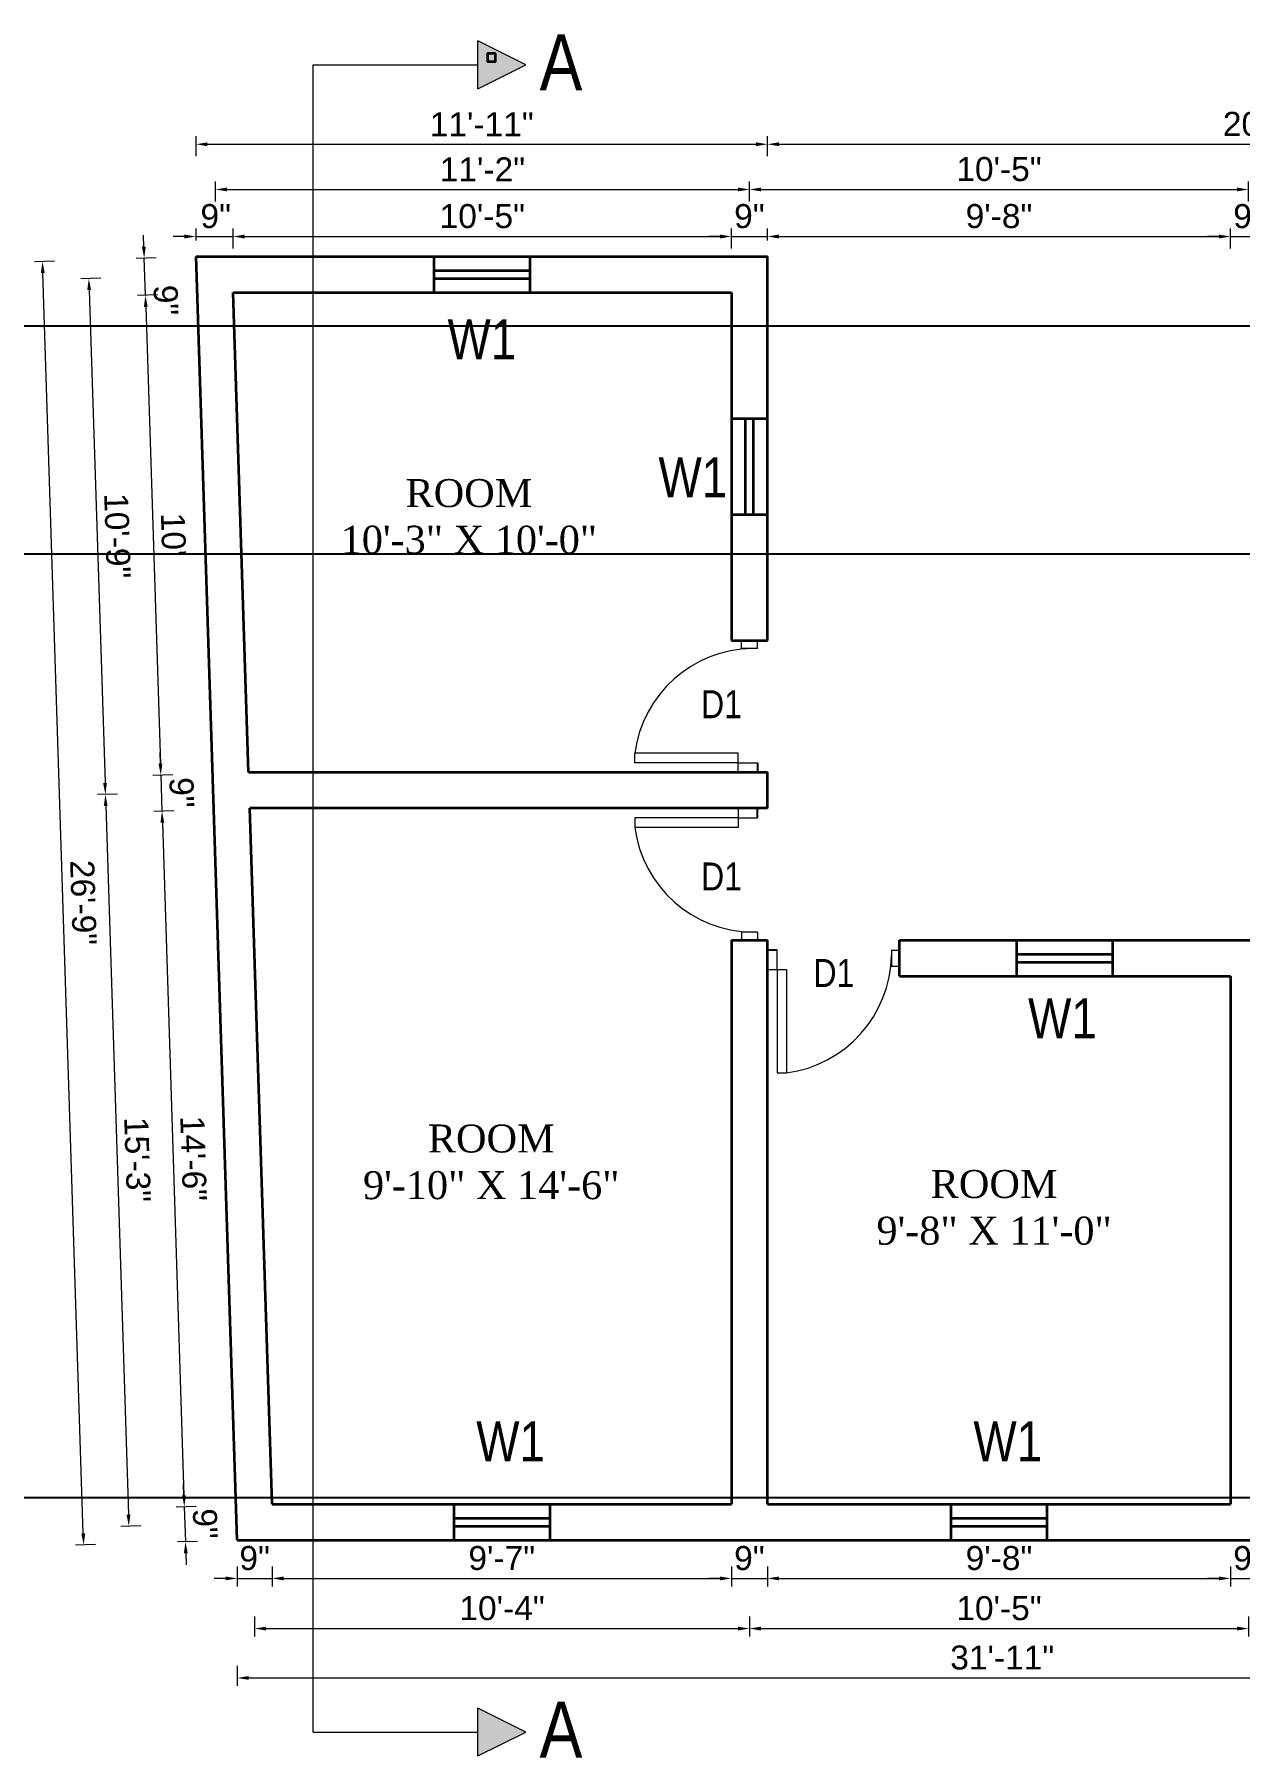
# Model space of a CAD drawing. Header units: inches. Extents: x 0 to 383786, y -43792 to 0.
# Drawn here: x 360277.4 to 360578.7, y -40975.9 to -40544.9 of the extents above; entities that cross this region are included whole.
import ezdxf

# ---------------------------------------------------------------- set-up
doc = ezdxf.new("R2010")
doc.units = ezdxf.units.IN
doc.header["$LTSCALE"] = 2
doc.header["$MEASUREMENT"] = 0
doc.header["$PDMODE"] = 34
doc.layers.get('0').update_dxf_attribs({"linetype": 'CONTINUOUS'})
doc.layers.get('DEFPOINTS').update_dxf_attribs({"color": 141, "linetype": 'CONTINUOUS'})
for name, color, linetype, lineweight in [('dimension', 160, 'CONTINUOUS', 15), ('door', 20, 'CONTINUOUS', 35), ('steps', 253, 'CONTINUOUS', 20), ('truss', 1, 'CONTINUOUS', 25)]:
    doc.layers.add(name, color=color, linetype=linetype, lineweight=lineweight)
doc.styles.add('Lettring Text', font='arial.ttf')
doc.styles.get("Standard").update_dxf_attribs({"font": 'ARIALN.TTF'})
doc.dimstyles.new('Copy of Standard', dxfattribs={"dimtxt": 6, "dimasz": 2.875, "dimexe": 2, "dimexo": 4, "dimgap": 2, "dimtad": 1, "dimdec": 0, "dimrnd": 1, "dimzin": 0, "dimdsep": 46, "dimlunit": 4, "dimtxsty": 'Lettring Text', "dimcen": 0.1, "dimclrd": 7, "dimclre": 7, "dimclrt": 7, "dimazin": 0, "dimtfac": 0.645, "dimtdec": 0, "dimtmove": 1, "dimatfit": 0, "dimfxl": 3, "dimfxlon": 1, "dimtfillclr": 256, "dimtolj": 1, "dimtzin": 0, "dimlwd": -1, "dimlwe": -1, "dimarcsym": 2})

# ---------------------------------------------------------------- blocks, each defined once
blk = doc.blocks.new('*D148')
at = {"layer": 'DEFPOINTS', "color": 0, "ltscale": 0.5, "transparency": 16777216}
for p in [(360327.04, -40595.47), (360317.75, -40600.47), (360327.04, -40609.47)]:
    blk.add_point(p, dxfattribs=at)
at = {"layer": 'steps', "color": 7, "ltscale": 0.5, "transparency": 16777216}
for p, q in [((360314.87, -40595.47), (360312, -40595.47)), ((360317.75, -40596.47), (360317.75, -40593.47)), ((360317.75, -40595.47), (360327.04, -40595.47)), ((360327.04, -40598.47), (360327.04, -40593.47)), ((360329.92, -40595.47), (360332.79, -40595.47))]:
    blk.add_line(p, q, dxfattribs=at)
for points in [[(360314.87, -40594.99), (360314.87, -40595.95), (360317.75, -40595.47)], [(360329.92, -40594.99), (360329.92, -40595.95), (360327.04, -40595.47)]]:
    blk.add_solid(points, dxfattribs=at)
at = {"layer": 'steps', "color": 7, "ltscale": 0.5, "transparency": 16777216, "insert": (360322.68, -40590.4), "char_height": 6, "attachment_point": 5, "style": 'Lettring Text'}
blk.add_mtext('\\A1;9"', dxfattribs=at)
blk = doc.blocks.new('*D149')
at = {"layer": 'DEFPOINTS', "color": 0, "ltscale": 0.5, "transparency": 16777216}
for p in [(360451.62, -40595.47), (360327.04, -40609.47), (360451.62, -40609.47)]:
    blk.add_point(p, dxfattribs=at)
at = {"layer": 'steps', "color": 7, "ltscale": 0.5, "transparency": 16777216}
for p, q in [((360327.04, -40598.47), (360327.04, -40593.47)), ((360329.92, -40595.47), (360448.75, -40595.47)), ((360451.62, -40598.47), (360451.62, -40593.47))]:
    blk.add_line(p, q, dxfattribs=at)
for points in [[(360329.92, -40594.99), (360329.92, -40595.95), (360327.04, -40595.47)], [(360448.75, -40594.99), (360448.75, -40595.95), (360451.62, -40595.47)]]:
    blk.add_solid(points, dxfattribs=at)
at = {"layer": 'steps', "color": 7, "ltscale": 0.5, "transparency": 16777216, "insert": (360389.33, -40590.4), "char_height": 6, "attachment_point": 5, "style": 'Lettring Text'}
blk.add_mtext('\\A1;10\'-5"', dxfattribs=at)
blk = doc.blocks.new('*D150')
at = {"layer": 'DEFPOINTS', "color": 0, "ltscale": 0.5, "transparency": 16777216}
for p in [(360460.62, -40595.47), (360460.62, -40600.47), (360451.62, -40609.47)]:
    blk.add_point(p, dxfattribs=at)
at = {"layer": 'steps', "color": 7, "ltscale": 0.5, "transparency": 16777216}
for p, q in [((360448.75, -40595.47), (360445.87, -40595.47)), ((360451.62, -40598.47), (360451.62, -40593.47)), ((360451.62, -40595.47), (360460.62, -40595.47)), ((360460.62, -40596.47), (360460.62, -40593.47)), ((360463.5, -40595.47), (360466.37, -40595.47))]:
    blk.add_line(p, q, dxfattribs=at)
for points in [[(360448.75, -40594.99), (360448.75, -40595.95), (360451.62, -40595.47)], [(360463.5, -40594.99), (360463.5, -40595.95), (360460.62, -40595.47)]]:
    blk.add_solid(points, dxfattribs=at)
at = {"layer": 'steps', "color": 7, "ltscale": 0.5, "transparency": 16777216, "insert": (360456.12, -40590.4), "char_height": 6, "attachment_point": 5, "style": 'Lettring Text'}
blk.add_mtext('\\A1;9"', dxfattribs=at)
blk = doc.blocks.new('*D151')
at = {"layer": 'DEFPOINTS', "color": 0, "ltscale": 0.5, "transparency": 16777216}
for p in [(360456.12, -40583.71), (360322.59, -40604.97), (360456.12, -40604.97)]:
    blk.add_point(p, dxfattribs=at)
at = {"layer": 'steps', "color": 7, "ltscale": 0.5, "transparency": 16777216}
for p, q in [((360322.59, -40586.71), (360322.59, -40581.71)), ((360456.12, -40586.71), (360456.12, -40581.71)), ((360325.46, -40583.71), (360453.25, -40583.71))]:
    blk.add_line(p, q, dxfattribs=at)
for points in [[(360325.46, -40583.23), (360325.46, -40584.18), (360322.59, -40583.71)], [(360453.25, -40583.23), (360453.25, -40584.18), (360456.12, -40583.71)]]:
    blk.add_solid(points, dxfattribs=at)
at = {"layer": 'steps', "color": 7, "ltscale": 0.5, "transparency": 16777216, "insert": (360389.36, -40578.69), "char_height": 6, "attachment_point": 5, "style": 'Lettring Text'}
blk.add_mtext('\\A1;11\'-2"', dxfattribs=at)
blk = doc.blocks.new('*D152')
at = {"layer": 'DEFPOINTS', "color": 0, "ltscale": 0.5, "transparency": 16777216}
for p in [(360460.62, -40572.4), (360317.75, -40600.47), (360460.62, -40600.47)]:
    blk.add_point(p, dxfattribs=at)
at = {"layer": 'steps', "color": 7, "ltscale": 0.5, "transparency": 16777216}
for p, q in [((360317.75, -40575.4), (360317.75, -40570.4)), ((360460.62, -40575.4), (360460.62, -40570.4)), ((360320.62, -40572.4), (360457.75, -40572.4))]:
    blk.add_line(p, q, dxfattribs=at)
for points in [[(360320.62, -40571.92), (360320.62, -40572.88), (360317.75, -40572.4)], [(360457.75, -40571.92), (360457.75, -40572.88), (360460.62, -40572.4)]]:
    blk.add_solid(points, dxfattribs=at)
at = {"layer": 'steps', "color": 7, "ltscale": 0.5, "transparency": 16777216, "insert": (360389.19, -40567.39), "char_height": 6, "attachment_point": 5, "style": 'Lettring Text'}
blk.add_mtext('\\A1;11\'-11"', dxfattribs=at)
blk = doc.blocks.new('*D113')
at = {"layer": 'DEFPOINTS', "color": 0, "ltscale": 0.5, "transparency": 16777216}
for p in [(360336.77, -40912.47), (360328.05, -40921.47), (360336.77, -40931.06)]:
    blk.add_point(p, dxfattribs=at)
at = {"layer": 'steps', "color": 7, "ltscale": 0.5, "transparency": 16777216}
for p, q in [((360328.05, -40928.06), (360328.05, -40933.06)), ((360336.77, -40928.06), (360336.77, -40933.06)), ((360325.18, -40931.06), (360322.3, -40931.06)), ((360328.05, -40931.06), (360336.77, -40931.06)), ((360339.64, -40931.06), (360342.52, -40931.06))]:
    blk.add_line(p, q, dxfattribs=at)
for points in [[(360325.18, -40930.58), (360325.18, -40931.54), (360328.05, -40931.06)], [(360339.64, -40930.58), (360339.64, -40931.54), (360336.77, -40931.06)]]:
    blk.add_solid(points, dxfattribs=at)
at = {"layer": 'steps', "color": 7, "ltscale": 0.5, "transparency": 16777216, "insert": (360332.41, -40926), "char_height": 6, "attachment_point": 5, "style": 'Lettring Text'}
blk.add_mtext('\\A1;9"', dxfattribs=at)
blk = doc.blocks.new('*D114')
at = {"layer": 'DEFPOINTS', "color": 0, "ltscale": 0.5, "transparency": 16777216}
for p in [(360336.77, -40912.47), (360451.62, -40921.47), (360451.62, -40931.06)]:
    blk.add_point(p, dxfattribs=at)
at = {"layer": 'steps', "color": 7, "ltscale": 0.5, "transparency": 16777216}
for p, q in [((360336.77, -40928.06), (360336.77, -40933.06)), ((360451.62, -40928.06), (360451.62, -40933.06)), ((360339.64, -40931.06), (360448.75, -40931.06))]:
    blk.add_line(p, q, dxfattribs=at)
for points in [[(360339.64, -40930.58), (360339.64, -40931.54), (360336.77, -40931.06)], [(360448.75, -40930.58), (360448.75, -40931.54), (360451.62, -40931.06)]]:
    blk.add_solid(points, dxfattribs=at)
at = {"layer": 'steps', "color": 7, "ltscale": 0.5, "transparency": 16777216, "insert": (360394.2, -40926), "char_height": 6, "attachment_point": 5, "style": 'Lettring Text'}
blk.add_mtext('\\A1;9\'-7"', dxfattribs=at)
blk = doc.blocks.new('*D115')
at = {"layer": 'DEFPOINTS', "color": 0, "ltscale": 0.5, "transparency": 16777216}
for p in [(360451.62, -40921.47), (360460.62, -40921.47), (360460.62, -40931.06)]:
    blk.add_point(p, dxfattribs=at)
at = {"layer": 'steps', "color": 7, "ltscale": 0.5, "transparency": 16777216}
for p, q in [((360451.62, -40928.06), (360451.62, -40933.06)), ((360460.62, -40928.06), (360460.62, -40933.06)), ((360448.75, -40931.06), (360445.87, -40931.06)), ((360451.62, -40931.06), (360460.62, -40931.06)), ((360463.5, -40931.06), (360466.37, -40931.06))]:
    blk.add_line(p, q, dxfattribs=at)
for points in [[(360448.75, -40930.58), (360448.75, -40931.54), (360451.62, -40931.06)], [(360463.5, -40930.58), (360463.5, -40931.54), (360460.62, -40931.06)]]:
    blk.add_solid(points, dxfattribs=at)
at = {"layer": 'steps', "color": 7, "ltscale": 0.5, "transparency": 16777216, "insert": (360456.12, -40926), "char_height": 6, "attachment_point": 5, "style": 'Lettring Text'}
blk.add_mtext('\\A1;9"', dxfattribs=at)
blk = doc.blocks.new('*D116')
at = {"layer": 'DEFPOINTS', "color": 0, "ltscale": 0.5, "transparency": 16777216}
for p in [(360576.41, -40912.47), (360460.62, -40921.47), (360576.41, -40931.06)]:
    blk.add_point(p, dxfattribs=at)
at = {"layer": 'steps', "color": 7, "ltscale": 0.5, "transparency": 16777216}
for p, q in [((360460.62, -40928.06), (360460.62, -40933.06)), ((360576.41, -40928.06), (360576.41, -40933.06)), ((360463.5, -40931.06), (360573.54, -40931.06))]:
    blk.add_line(p, q, dxfattribs=at)
for points in [[(360463.5, -40930.58), (360463.5, -40931.54), (360460.62, -40931.06)], [(360573.54, -40930.58), (360573.54, -40931.54), (360576.41, -40931.06)]]:
    blk.add_solid(points, dxfattribs=at)
at = {"layer": 'steps', "color": 7, "ltscale": 0.5, "transparency": 16777216, "insert": (360518.52, -40926), "char_height": 6, "attachment_point": 5, "style": 'Lettring Text'}
blk.add_mtext('\\A1;9\'-8"', dxfattribs=at)
blk = doc.blocks.new('*D117')
at = {"layer": 'DEFPOINTS', "color": 0, "ltscale": 0.5, "transparency": 16777216}
for p in [(360576.41, -40912.47), (360585.41, -40921.47), (360585.41, -40931.06)]:
    blk.add_point(p, dxfattribs=at)
at = {"layer": 'steps', "color": 7, "ltscale": 0.5, "transparency": 16777216}
for p, q in [((360576.41, -40928.06), (360576.41, -40933.06)), ((360585.41, -40928.06), (360585.41, -40933.06)), ((360573.54, -40931.06), (360570.66, -40931.06)), ((360576.41, -40931.06), (360585.41, -40931.06)), ((360588.29, -40931.06), (360591.16, -40931.06))]:
    blk.add_line(p, q, dxfattribs=at)
for points in [[(360573.54, -40930.58), (360573.54, -40931.54), (360576.41, -40931.06)], [(360588.29, -40930.58), (360588.29, -40931.54), (360585.41, -40931.06)]]:
    blk.add_solid(points, dxfattribs=at)
at = {"layer": 'steps', "color": 7, "ltscale": 0.5, "transparency": 16777216, "insert": (360580.91, -40926), "char_height": 6, "attachment_point": 5, "style": 'Lettring Text'}
blk.add_mtext('\\A1;9"', dxfattribs=at)
blk = doc.blocks.new('*D120')
at = {"layer": 'DEFPOINTS', "color": 0, "ltscale": 0.5, "transparency": 16777216}
for p in [(360332.41, -40916.97), (360456.12, -40916.97), (360456.12, -40943.6)]:
    blk.add_point(p, dxfattribs=at)
at = {"layer": 'steps', "color": 7, "ltscale": 0.5, "transparency": 16777216}
for p, q in [((360332.41, -40940.6), (360332.41, -40945.6)), ((360456.12, -40940.6), (360456.12, -40945.6)), ((360335.28, -40943.6), (360453.25, -40943.6))]:
    blk.add_line(p, q, dxfattribs=at)
for points in [[(360335.28, -40943.12), (360335.28, -40944.08), (360332.41, -40943.6)], [(360453.25, -40943.12), (360453.25, -40944.08), (360456.12, -40943.6)]]:
    blk.add_solid(points, dxfattribs=at)
at = {"layer": 'steps', "color": 7, "ltscale": 0.5, "transparency": 16777216, "insert": (360394.27, -40938.54), "char_height": 6, "attachment_point": 5, "style": 'Lettring Text'}
blk.add_mtext('\\A1;10\'-4"', dxfattribs=at)
blk = doc.blocks.new('*D121')
at = {"layer": 'DEFPOINTS', "color": 0, "ltscale": 0.5, "transparency": 16777216}
for p in [(360456.12, -40916.97), (360580.91, -40916.97), (360580.91, -40943.6)]:
    blk.add_point(p, dxfattribs=at)
at = {"layer": 'steps', "color": 7, "ltscale": 0.5, "transparency": 16777216}
for p, q in [((360456.12, -40940.6), (360456.12, -40945.6)), ((360580.91, -40940.6), (360580.91, -40945.6)), ((360459, -40943.6), (360578.04, -40943.6))]:
    blk.add_line(p, q, dxfattribs=at)
for points in [[(360459, -40943.12), (360459, -40944.08), (360456.12, -40943.6)], [(360578.04, -40943.12), (360578.04, -40944.08), (360580.91, -40943.6)]]:
    blk.add_solid(points, dxfattribs=at)
at = {"layer": 'steps', "color": 7, "ltscale": 0.5, "transparency": 16777216, "insert": (360518.52, -40938.54), "char_height": 6, "attachment_point": 5, "style": 'Lettring Text'}
blk.add_mtext('\\A1;10\'-5"', dxfattribs=at)
blk = doc.blocks.new('*D123')
at = {"layer": 'DEFPOINTS', "color": 0, "ltscale": 0.5, "transparency": 16777216}
for p in [(360328.05, -40921.47), (360710.61, -40921.47), (360710.61, -40955.95)]:
    blk.add_point(p, dxfattribs=at)
at = {"layer": 'steps', "color": 7, "ltscale": 0.5, "transparency": 16777216}
for p, q in [((360328.05, -40952.95), (360328.05, -40957.95)), ((360710.61, -40952.95), (360710.61, -40957.95)), ((360330.93, -40955.95), (360707.73, -40955.95))]:
    blk.add_line(p, q, dxfattribs=at)
for points in [[(360330.93, -40955.47), (360330.93, -40956.43), (360328.05, -40955.95)], [(360707.73, -40955.47), (360707.73, -40956.43), (360710.61, -40955.95)]]:
    blk.add_solid(points, dxfattribs=at)
at = {"layer": 'steps', "color": 7, "ltscale": 0.5, "transparency": 16777216, "insert": (360519.33, -40950.88), "char_height": 6, "attachment_point": 5, "style": 'Lettring Text'}
blk.add_mtext('\\A1;31\'-11"', dxfattribs=at)
blk = doc.blocks.new('*D124')
at = {"layer": 'DEFPOINTS', "color": 0, "ltscale": 0.5, "transparency": 16777216}
for p in [(360327.04, -40609.47), (360330.89, -40729.47), (360308.95, -40730.18)]:
    blk.add_point(p, dxfattribs=at)
at = {"layer": 'steps', "color": 7, "ltscale": 0.5, "transparency": 16777216}
for p, q in [((360308.1, -40610.08), (360303.1, -40610.24)), ((360305.2, -40613.05), (360308.86, -40727.31)), ((360311.95, -40730.08), (360306.96, -40730.24))]:
    blk.add_line(p, q, dxfattribs=at)
for points in [[(360305.67, -40613.04), (360304.72, -40613.07), (360305.1, -40610.18)], [(360309.34, -40727.29), (360308.38, -40727.32), (360308.95, -40730.18)]]:
    blk.add_solid(points, dxfattribs=at)
at = {"layer": 'steps', "color": 7, "ltscale": 0.5, "transparency": 16777216, "insert": (360312.09, -40670.02), "char_height": 6, "attachment_point": 5, "rotation": 271.8384, "style": 'Lettring Text'}
blk.add_mtext("\\A1;10'", dxfattribs=at)
blk = doc.blocks.new('*D125')
at = {"layer": 'DEFPOINTS', "color": 0, "ltscale": 0.5, "transparency": 16777216}
for p in [(360317.75, -40600.47), (360304.8, -40600.89), (360327.04, -40609.47)]:
    blk.add_point(p, dxfattribs=at)
at = {"layer": 'steps', "color": 7, "ltscale": 0.5, "transparency": 16777216}
for p, q in [((360304.71, -40598.02), (360304.62, -40595.14)), ((360307.8, -40600.79), (360302.81, -40600.95)), ((360305.1, -40610.18), (360304.8, -40600.89)), ((360308.1, -40610.08), (360303.1, -40610.24)), ((360305.19, -40613.05), (360305.29, -40615.93))]:
    blk.add_line(p, q, dxfattribs=at)
for points in [[(360305.19, -40598), (360304.23, -40598.03), (360304.8, -40600.89)], [(360305.67, -40613.04), (360304.72, -40613.07), (360305.1, -40610.18)]]:
    blk.add_solid(points, dxfattribs=at)
at = {"layer": 'steps', "color": 7, "ltscale": 0.5, "transparency": 16777216, "insert": (360310.21, -40611.38), "char_height": 6, "attachment_point": 5, "rotation": 271.8384, "style": 'Lettring Text'}
blk.add_mtext('\\A1;9"', dxfattribs=at)
blk = doc.blocks.new('*D126')
at = {"layer": 'DEFPOINTS', "color": 0, "ltscale": 0.5, "transparency": 16777216}
for p in [(360330.89, -40729.47), (360331.18, -40738.47), (360309.24, -40739.18)]:
    blk.add_point(p, dxfattribs=at)
at = {"layer": 'steps', "color": 7, "ltscale": 0.5, "transparency": 16777216}
for p, q in [((360308.86, -40727.31), (360308.77, -40724.43)), ((360311.95, -40730.08), (360306.96, -40730.24)), ((360308.95, -40730.18), (360309.24, -40739.18)), ((360312.24, -40739.08), (360307.24, -40739.24)), ((360309.34, -40742.05), (360309.43, -40744.93))]:
    blk.add_line(p, q, dxfattribs=at)
for points in [[(360309.34, -40727.29), (360308.38, -40727.32), (360308.95, -40730.18)], [(360309.81, -40742.04), (360308.86, -40742.07), (360309.24, -40739.18)]]:
    blk.add_solid(points, dxfattribs=at)
at = {"layer": 'steps', "color": 7, "ltscale": 0.5, "transparency": 16777216, "insert": (360314.16, -40734.52), "char_height": 6, "attachment_point": 5, "rotation": 271.8384, "style": 'Lettring Text'}
blk.add_mtext('\\A1;9"', dxfattribs=at)
blk = doc.blocks.new('*D127')
at = {"layer": 'DEFPOINTS', "color": 0, "ltscale": 0.5, "transparency": 16777216}
for p in [(360331.18, -40738.47), (360314.83, -40913.18), (360336.77, -40912.47)]:
    blk.add_point(p, dxfattribs=at)
at = {"layer": 'steps', "color": 7, "ltscale": 0.5, "transparency": 16777216}
for p, q in [((360312.24, -40739.08), (360307.24, -40739.24)), ((360309.34, -40742.05), (360314.74, -40910.31)), ((360317.83, -40913.08), (360312.83, -40913.24))]:
    blk.add_line(p, q, dxfattribs=at)
for points in [[(360309.81, -40742.04), (360308.86, -40742.07), (360309.24, -40739.18)], [(360315.21, -40910.29), (360314.26, -40910.32), (360314.83, -40913.18)]]:
    blk.add_solid(points, dxfattribs=at)
at = {"layer": 'steps', "color": 7, "ltscale": 0.5, "transparency": 16777216, "insert": (360317.1, -40826.02), "char_height": 6, "attachment_point": 5, "rotation": 271.8384, "style": 'Lettring Text'}
blk.add_mtext('\\A1;14\'-6"', dxfattribs=at)
blk = doc.blocks.new('*D128')
at = {"layer": 'DEFPOINTS', "color": 0, "ltscale": 0.5, "transparency": 16777216}
for p in [(360336.77, -40912.47), (360315.11, -40921.89), (360328.05, -40921.47)]:
    blk.add_point(p, dxfattribs=at)
at = {"layer": 'steps', "color": 7, "ltscale": 0.5, "transparency": 16777216}
for p, q in [((360314.74, -40910.31), (360314.64, -40907.43)), ((360317.83, -40913.08), (360312.83, -40913.24)), ((360314.83, -40913.18), (360315.11, -40921.89)), ((360318.11, -40921.79), (360313.11, -40921.95)), ((360315.2, -40924.76), (360315.29, -40927.64))]:
    blk.add_line(p, q, dxfattribs=at)
for points in [[(360315.21, -40910.29), (360314.26, -40910.32), (360314.83, -40913.18)], [(360315.68, -40924.75), (360314.72, -40924.78), (360315.11, -40921.89)]]:
    blk.add_solid(points, dxfattribs=at)
at = {"layer": 'steps', "color": 7, "ltscale": 0.5, "transparency": 16777216, "insert": (360320.03, -40917.37), "char_height": 6, "attachment_point": 5, "rotation": 271.8384, "style": 'Lettring Text'}
blk.add_mtext('\\A1;9"', dxfattribs=at)
blk = doc.blocks.new('*D129')
at = {"layer": 'DEFPOINTS', "color": 0, "ltscale": 0.5, "transparency": 16777216}
for p in [(360322.39, -40604.97), (360326.53, -40733.97), (360295.09, -40734.98)]:
    blk.add_point(p, dxfattribs=at)
at = {"layer": 'steps', "color": 7, "ltscale": 0.5, "transparency": 16777216}
for p, q in [((360293.95, -40605.89), (360288.95, -40606.05)), ((360291.04, -40608.86), (360295, -40732.11)), ((360298.09, -40734.89), (360293.09, -40735.05))]:
    blk.add_line(p, q, dxfattribs=at)
for points in [[(360291.52, -40608.84), (360290.56, -40608.87), (360290.95, -40605.98)], [(360295.47, -40732.1), (360294.52, -40732.13), (360295.09, -40734.98)]]:
    blk.add_solid(points, dxfattribs=at)
at = {"layer": 'steps', "color": 7, "ltscale": 0.5, "transparency": 16777216, "insert": (360298.08, -40670.32), "char_height": 6, "attachment_point": 5, "rotation": 271.8384, "style": 'Lettring Text'}
blk.add_mtext('\\A1;10\'-9"', dxfattribs=at)
blk = doc.blocks.new('*D130')
at = {"layer": 'DEFPOINTS', "color": 0, "ltscale": 0.5, "transparency": 16777216}
for p in [(360326.53, -40733.97), (360300.96, -40917.98), (360332.41, -40916.97)]:
    blk.add_point(p, dxfattribs=at)
at = {"layer": 'steps', "color": 7, "ltscale": 0.5, "transparency": 16777216}
for p, q in [((360298.09, -40734.89), (360293.09, -40735.05)), ((360295.18, -40737.86), (360300.87, -40915.11)), ((360303.96, -40917.89), (360298.96, -40918.05))]:
    blk.add_line(p, q, dxfattribs=at)
for points in [[(360295.66, -40737.84), (360294.7, -40737.87), (360295.09, -40734.98)], [(360301.35, -40915.1), (360300.39, -40915.13), (360300.96, -40917.98)]]:
    blk.add_solid(points, dxfattribs=at)
at = {"layer": 'steps', "color": 7, "ltscale": 0.5, "transparency": 16777216, "insert": (360303.09, -40826.32), "char_height": 6, "attachment_point": 5, "rotation": 271.8384, "style": 'Lettring Text'}
blk.add_mtext('\\A1;15\'-3"', dxfattribs=at)
blk = doc.blocks.new('*D131')
at = {"layer": 'DEFPOINTS', "color": 0, "ltscale": 0.5, "transparency": 16777216}
for p in [(360317.75, -40600.47), (360279.36, -40601.71), (360328.05, -40921.47)]:
    blk.add_point(p, dxfattribs=at)
at = {"layer": 'steps', "color": 7, "ltscale": 0.5, "transparency": 16777216}
for p, q in [((360282.36, -40601.61), (360277.36, -40601.77)), ((360289.57, -40919.83), (360279.45, -40604.58)), ((360292.66, -40922.61), (360287.66, -40922.77))]:
    blk.add_line(p, q, dxfattribs=at)
for points in [[(360279.93, -40604.57), (360278.97, -40604.6), (360279.36, -40601.71)], [(360290.05, -40919.82), (360289.09, -40919.85), (360289.66, -40922.71)]]:
    blk.add_solid(points, dxfattribs=at)
at = {"layer": 'steps', "color": 7, "ltscale": 0.5, "transparency": 16777216, "insert": (360289.57, -40762.04), "char_height": 6, "attachment_point": 5, "rotation": 271.8384, "style": 'Lettring Text'}
blk.add_mtext('\\A1;26\'-9"', dxfattribs=at)
blk = doc.blocks.new('*D137')
at = {"layer": 'DEFPOINTS', "color": 0, "ltscale": 0.5, "transparency": 16777216}
for p in [(360451.62, -40615.47), (360720.48, -40615.47), (360709.72, -40771.47)]:
    blk.add_point(p, dxfattribs=at)
at = {"layer": 'steps', "color": 7, "ltscale": 0.5, "transparency": 16777216}
for p, q in [((360717.48, -40615.47), (360722.48, -40615.47)), ((360720.48, -40768.6), (360720.48, -40618.35)), ((360717.48, -40771.47), (360722.48, -40771.47))]:
    blk.add_line(p, q, dxfattribs=at)
for points in [[(360720, -40618.35), (360720.96, -40618.35), (360720.48, -40615.47)], [(360720, -40768.6), (360720.96, -40768.6), (360720.48, -40771.47)]]:
    blk.add_solid(points, dxfattribs=at)
at = {"layer": 'steps', "color": 7, "ltscale": 0.5, "transparency": 16777216, "insert": (360715.42, -40693.47), "char_height": 6, "attachment_point": 5, "rotation": 90, "style": 'Lettring Text'}
blk.add_mtext("\\A1;13'", dxfattribs=at)
blk = doc.blocks.new('*D138')
at = {"layer": 'DEFPOINTS', "color": 0, "ltscale": 0.5, "transparency": 16777216}
for p in [(360460.62, -40606.47), (360720.48, -40606.47), (360451.62, -40615.47)]:
    blk.add_point(p, dxfattribs=at)
at = {"layer": 'steps', "color": 7, "ltscale": 0.5, "transparency": 16777216}
for p, q in [((360720.48, -40603.6), (360720.48, -40600.72)), ((360717.48, -40606.47), (360722.48, -40606.47)), ((360720.48, -40615.47), (360720.48, -40606.47)), ((360717.48, -40615.47), (360722.48, -40615.47)), ((360720.48, -40618.35), (360720.48, -40621.22))]:
    blk.add_line(p, q, dxfattribs=at)
for points in [[(360720, -40603.6), (360720.96, -40603.6), (360720.48, -40606.47)], [(360720, -40618.35), (360720.96, -40618.35), (360720.48, -40615.47)]]:
    blk.add_solid(points, dxfattribs=at)
at = {"layer": 'steps', "color": 7, "ltscale": 0.5, "transparency": 16777216, "insert": (360715.42, -40610.97), "char_height": 6, "attachment_point": 5, "rotation": 90, "style": 'Lettring Text'}
blk.add_mtext('\\A1;9"', dxfattribs=at)
blk = doc.blocks.new('*D139')
at = {"layer": 'DEFPOINTS', "color": 0, "ltscale": 0.5, "transparency": 16777216}
for p in [(360456.12, -40610.97), (360730.86, -40610.97), (360709.72, -40771.47)]:
    blk.add_point(p, dxfattribs=at)
at = {"layer": 'steps', "color": 7, "ltscale": 0.5, "transparency": 16777216}
for p, q in [((360727.86, -40610.97), (360732.86, -40610.97)), ((360730.86, -40768.6), (360730.86, -40613.85)), ((360727.86, -40771.47), (360732.86, -40771.47))]:
    blk.add_line(p, q, dxfattribs=at)
for points in [[(360730.38, -40613.85), (360731.33, -40613.85), (360730.86, -40610.97)], [(360730.38, -40768.6), (360731.33, -40768.6), (360730.86, -40771.47)]]:
    blk.add_solid(points, dxfattribs=at)
at = {"layer": 'steps', "color": 7, "ltscale": 0.5, "transparency": 16777216, "insert": (360725.79, -40691.22), "char_height": 6, "attachment_point": 5, "rotation": 90, "style": 'Lettring Text'}
blk.add_mtext('\\A1;13\'-5"', dxfattribs=at)
blk = doc.blocks.new('*D140')
at = {"layer": 'DEFPOINTS', "color": 0, "ltscale": 0.5, "transparency": 16777216}
for p in [(360460.62, -40606.47), (360742.08, -40606.47), (360709.72, -40771.47)]:
    blk.add_point(p, dxfattribs=at)
at = {"layer": 'steps', "color": 7, "ltscale": 0.5, "transparency": 16777216}
for p, q in [((360739.08, -40606.47), (360744.08, -40606.47)), ((360742.08, -40768.6), (360742.08, -40609.35)), ((360739.08, -40771.47), (360744.08, -40771.47))]:
    blk.add_line(p, q, dxfattribs=at)
for points in [[(360741.6, -40609.35), (360742.56, -40609.35), (360742.08, -40606.47)], [(360741.6, -40768.6), (360742.56, -40768.6), (360742.08, -40771.47)]]:
    blk.add_solid(points, dxfattribs=at)
at = {"layer": 'steps', "color": 7, "ltscale": 0.5, "transparency": 16777216, "insert": (360737.02, -40688.97), "char_height": 6, "attachment_point": 5, "rotation": 90, "style": 'Lettring Text'}
blk.add_mtext('\\A1;13\'-9"', dxfattribs=at)
blk = doc.blocks.new('*D141')
at = {"layer": 'DEFPOINTS', "color": 0, "ltscale": 0.5, "transparency": 16777216}
for p in [(360576.41, -40595.47), (360460.62, -40600.47), (360576.41, -40780.47)]:
    blk.add_point(p, dxfattribs=at)
at = {"layer": 'steps', "color": 7, "ltscale": 0.5, "transparency": 16777216}
for p, q in [((360460.62, -40596.47), (360460.62, -40593.47)), ((360463.5, -40595.47), (360573.54, -40595.47)), ((360576.41, -40598.47), (360576.41, -40593.47))]:
    blk.add_line(p, q, dxfattribs=at)
for points in [[(360463.5, -40594.99), (360463.5, -40595.95), (360460.62, -40595.47)], [(360573.54, -40594.99), (360573.54, -40595.95), (360576.41, -40595.47)]]:
    blk.add_solid(points, dxfattribs=at)
at = {"layer": 'steps', "color": 7, "ltscale": 0.5, "transparency": 16777216, "insert": (360518.52, -40590.4), "char_height": 6, "attachment_point": 5, "style": 'Lettring Text'}
blk.add_mtext('\\A1;9\'-8"', dxfattribs=at)
blk = doc.blocks.new('*D142')
at = {"layer": 'DEFPOINTS', "color": 0, "ltscale": 0.5, "transparency": 16777216}
for p in [(360585.41, -40595.47), (360585.41, -40771.47), (360576.41, -40780.47)]:
    blk.add_point(p, dxfattribs=at)
at = {"layer": 'steps', "color": 7, "ltscale": 0.5, "transparency": 16777216}
for p, q in [((360573.54, -40595.47), (360570.66, -40595.47)), ((360576.41, -40598.47), (360576.41, -40593.47)), ((360576.41, -40595.47), (360585.41, -40595.47)), ((360585.41, -40598.47), (360585.41, -40593.47)), ((360588.29, -40595.47), (360591.16, -40595.47))]:
    blk.add_line(p, q, dxfattribs=at)
for points in [[(360573.54, -40594.99), (360573.54, -40595.95), (360576.41, -40595.47)], [(360588.29, -40594.99), (360588.29, -40595.95), (360585.41, -40595.47)]]:
    blk.add_solid(points, dxfattribs=at)
at = {"layer": 'steps', "color": 7, "ltscale": 0.5, "transparency": 16777216, "insert": (360580.91, -40590.4), "char_height": 6, "attachment_point": 5, "style": 'Lettring Text'}
blk.add_mtext('\\A1;9"', dxfattribs=at)
blk = doc.blocks.new('*D145')
at = {"layer": 'DEFPOINTS', "color": 0, "ltscale": 0.5, "transparency": 16777216}
for p in [(360580.91, -40583.71), (360456.12, -40604.97), (360580.91, -40780.47)]:
    blk.add_point(p, dxfattribs=at)
at = {"layer": 'steps', "color": 7, "ltscale": 0.5, "transparency": 16777216}
for p, q in [((360456.12, -40586.71), (360456.12, -40581.71)), ((360580.91, -40586.71), (360580.91, -40581.71)), ((360459, -40583.71), (360578.04, -40583.71))]:
    blk.add_line(p, q, dxfattribs=at)
for points in [[(360459, -40583.23), (360459, -40584.18), (360456.12, -40583.71)], [(360578.04, -40583.23), (360578.04, -40584.18), (360580.91, -40583.71)]]:
    blk.add_solid(points, dxfattribs=at)
at = {"layer": 'steps', "color": 7, "ltscale": 0.5, "transparency": 16777216, "insert": (360518.52, -40578.64), "char_height": 6, "attachment_point": 5, "style": 'Lettring Text'}
blk.add_mtext('\\A1;10\'-5"', dxfattribs=at)
blk = doc.blocks.new('*D147')
at = {"layer": 'DEFPOINTS', "color": 0, "ltscale": 0.5, "transparency": 16777216}
for p in [(360709.72, -40572.4), (360460.62, -40600.47), (360709.72, -40771.47)]:
    blk.add_point(p, dxfattribs=at)
at = {"layer": 'steps', "color": 7, "ltscale": 0.5, "transparency": 16777216}
for p, q in [((360460.62, -40575.4), (360460.62, -40570.4)), ((360709.72, -40575.4), (360709.72, -40570.4)), ((360463.5, -40572.4), (360706.84, -40572.4))]:
    blk.add_line(p, q, dxfattribs=at)
for points in [[(360463.5, -40571.92), (360463.5, -40572.88), (360460.62, -40572.4)], [(360706.84, -40571.92), (360706.84, -40572.88), (360709.72, -40572.4)]]:
    blk.add_solid(points, dxfattribs=at)
at = {"layer": 'steps', "color": 7, "ltscale": 0.5, "transparency": 16777216, "insert": (360585.17, -40567.34), "char_height": 6, "attachment_point": 5, "style": 'Lettring Text'}
blk.add_mtext('\\A1;20\'-9"', dxfattribs=at)

msp = doc.modelspace()

# ---------------------------------------------------------------- hatches: boundary and pattern name
at = {"linetype": 'ByBlock', "lineweight": 5}
for points in [[(360400.24, -40552.56), (360388.24, -40558.56), (360388.24, -40546.56)], [(360400.24, -40969.47), (360388.24, -40975.47), (360388.24, -40963.47)]]:
    msp.add_hatch(color=7, dxfattribs=at).paths.add_polyline_path(points)

# ---------------------------------------------------------------- linework, layer by layer
at = {"color": 7, "linetype": 'ByBlock', "lineweight": 5}
for p, q in [((360388.24, -40558.56), (360388.24, -40546.56)), ((360400.24, -40552.56), (360388.24, -40546.56)), ((360347.07, -40969.47), (360347.07, -40552.56)), ((360347.07, -40552.56), (360388.24, -40552.56)), ((360388.24, -40558.56), (360400.24, -40552.56)), ((360388.24, -40975.47), (360388.24, -40963.47)), ((360400.24, -40969.47), (360388.24, -40963.47)), ((360347.07, -40969.47), (360388.24, -40969.47)), ((360388.24, -40975.47), (360400.24, -40969.47))]:
    msp.add_line(p, q, dxfattribs=at)
at = {"ltscale": 0.5}
for p in [(362386.57, -40617.82), (362386.57, -40674.82), (362248.91, -40910.82)]:
    msp.add_xline(p, (1, 0), dxfattribs=at)
at = {"layer": 'dimension', "ltscale": 7}
for p, q in [((360454.12, -40698.47), (360454.12, -40696.47)), ((360458.12, -40698.47), (360454.12, -40698.47)), ((360458.12, -40698.47), (360458.12, -40696.47)), ((360453.32, -40724.67), (360427.45, -40724.67)), ((360427.45, -40727.07), (360427.45, -40724.67)), ((360453.32, -40727.07), (360453.32, -40724.67)), ((360453.32, -40727.07), (360427.45, -40727.07)), ((360453.32, -40729.47), (360453.32, -40727.07)), ((360453.32, -40727.07), (360458.12, -40727.07)), ((360458.12, -40729.47), (360453.32, -40729.47)), ((360458.12, -40727.07), (360458.12, -40729.47)), ((360453.32, -40738.47), (360453.32, -40740.87)), ((360458.12, -40738.47), (360453.32, -40738.47)), ((360458.12, -40740.87), (360458.12, -40738.47)), ((360453.32, -40740.87), (360427.45, -40740.87)), ((360427.45, -40740.87), (360427.45, -40743.27)), ((360453.32, -40740.87), (360458.12, -40740.87)), ((360453.32, -40740.87), (360453.32, -40743.27)), ((360453.32, -40743.27), (360427.45, -40743.27)), ((360458.12, -40769.47), (360454.12, -40769.47)), ((360454.12, -40769.47), (360454.12, -40771.47)), ((360458.12, -40769.47), (360458.12, -40771.47)), ((360463.02, -40773.97), (360460.62, -40773.97)), ((360460.62, -40773.97), (360460.62, -40778.77)), ((360463.02, -40778.77), (360463.02, -40773.97)), ((360491.62, -40773.97), (360491.62, -40777.97)), ((360491.62, -40773.97), (360493.62, -40773.97)), ((360460.62, -40778.77), (360463.02, -40778.77)), ((360463.02, -40778.77), (360463.02, -40804.65)), ((360463.02, -40778.77), (360465.42, -40778.77)), ((360465.42, -40778.77), (360465.42, -40804.65)), ((360491.62, -40777.97), (360493.62, -40777.97)), ((360463.02, -40804.65), (360465.42, -40804.65))]:
    msp.add_line(p, q, dxfattribs=at)
for centre, start, end in [((360457.39, -40728.68), 91.0357, 172.3834), ((360457.39, -40739.27), 187.6166, 268.9643), ((360461.42, -40774.71), 277.6166, 358.9643)]:
    msp.add_arc(centre, 30.21, start, end, dxfattribs=at)
at = {"layer": 'door', "ltscale": 0.5}
for p, q in [((360317.75, -40600.47), (360460.62, -40600.47)), ((360328.05, -40921.47), (360317.75, -40600.47)), ((360377.33, -40609.47), (360377.33, -40600.47)), ((360401.33, -40609.47), (360401.33, -40600.47)), ((360460.62, -40696.47), (360460.62, -40600.47)), ((360377.33, -40603.97), (360401.33, -40603.97)), ((360377.33, -40605.97), (360401.33, -40605.97)), ((360327.04, -40609.47), (360451.62, -40609.47)), ((360330.89, -40729.47), (360327.04, -40609.47)), ((360451.62, -40609.47), (360451.62, -40696.47)), ((360451.62, -40640.97), (360460.62, -40640.97)), ((360455.12, -40664.97), (360455.12, -40640.97)), ((360457.12, -40664.97), (360457.12, -40640.97)), ((360451.62, -40664.97), (360460.62, -40664.97)), ((360451.62, -40696.47), (360460.62, -40696.47)), ((360330.89, -40729.47), (360460.62, -40729.47)), ((360460.62, -40738.47), (360460.62, -40729.47)), ((360336.77, -40912.47), (360331.18, -40738.47)), ((360460.62, -40738.47), (360331.18, -40738.47)), ((360451.62, -40771.47), (360451.62, -40912.47)), ((360451.62, -40771.47), (360460.62, -40771.47)), ((360460.62, -40782.97), (360460.62, -40771.47)), ((360493.62, -40771.47), (360585.41, -40771.47)), ((360493.62, -40780.47), (360493.62, -40771.47)), ((360523.02, -40780.47), (360523.02, -40771.47)), ((360547.02, -40780.47), (360547.02, -40771.47)), ((360523.02, -40774.97), (360547.02, -40774.97)), ((360523.02, -40776.97), (360547.02, -40776.97)), ((360460.62, -40912.47), (360460.62, -40780.47)), ((360493.62, -40780.47), (360576.41, -40780.47)), ((360576.41, -40780.47), (360576.41, -40912.47)), ((360336.77, -40912.47), (360451.62, -40912.47)), ((360382.2, -40912.47), (360382.2, -40921.47)), ((360406.2, -40912.47), (360406.2, -40921.47)), ((360460.62, -40912.47), (360576.41, -40912.47)), ((360506.52, -40912.47), (360506.52, -40921.47)), ((360530.52, -40912.47), (360530.52, -40921.47)), ((360382.2, -40915.97), (360406.2, -40915.97)), ((360382.2, -40917.97), (360406.2, -40917.97)), ((360506.52, -40915.97), (360530.52, -40915.97)), ((360506.52, -40917.97), (360530.52, -40917.97)), ((360328.05, -40921.47), (360710.61, -40921.47))]:
    msp.add_line(p, q, dxfattribs=at)
msp.add_lwpolyline([(360392.63, -40549.71), (360390.63, -40549.71), (360390.63, -40551.71), (360392.63, -40551.71)], close=True, dxfattribs=at)
at = {"layer": 'truss', "ltscale": 7}
for p, q in [((360458.12, -40696.47), (360454.12, -40696.47)), ((360458.12, -40729.47), (360454.12, -40729.47)), ((360458.12, -40727.07), (360458.12, -40729.47)), ((360458.12, -40738.47), (360454.12, -40738.47)), ((360458.12, -40740.87), (360458.12, -40738.47)), ((360458.12, -40771.47), (360454.12, -40771.47)), ((360460.62, -40773.97), (360460.62, -40777.97)), ((360463.02, -40773.97), (360460.62, -40773.97)), ((360493.62, -40773.97), (360493.62, -40777.97))]:
    msp.add_line(p, q, dxfattribs=at)

# ---------------------------------------------------------------- texts
at = {"color": 7, "linetype": 'ByBlock', "lineweight": 5}
for s, insert, char_height, width, attachment_point in [('A', (360414.35, -40544.94), 14, 26.5803, 3), ('W1', (360380.65, -40616.17), 10, 44.1664, 1), ('W1', (360433.39, -40650.71), 10, 44.1664, 1), ('W1', (360525.8, -40786.02), 10, 44.1664, 1), ('W1', (360387.82, -40891.79), 10, 44.1664, 1), ('W1', (360512.14, -40891.79), 10, 44.1664, 1), ('A', (360414.35, -40961.86), 14, 26.5803, 3)]:
    msp.add_mtext(s, dxfattribs=dict(at, insert=insert, char_height=char_height, width=width, attachment_point=attachment_point))
at = {"layer": 'steps', "color": 7, "ltscale": 0.3, "char_height": 7, "width": 70.3269, "attachment_point": 2}
for s, insert in [('{\\fTimes New Roman|b0|i0|c0|p18;ROOM \\P10\'-3" X 10\'-0"}', (360385.98, -40656.13)), ('{\\fTimes New Roman|b0|i0|c0|p18;ROOM \\P9\'-10" X 14\'-6"}', (360391.57, -40817.54)), ('{\\fTimes New Roman|b0|i0|c0|p18;ROOM \\P9\'-8" X 11\'-0"}', (360517.3, -40828.92))]:
    msp.add_mtext(s, dxfattribs=dict(at, insert=insert))
at = {"layer": 'steps', "color": 7, "ltscale": 0.3, "char_height": 7}
for insert, attachment_point in [((360449.14, -40708.93), 2), ((360449.14, -40759.02), 8), ((360477.24, -40783.15), 8)]:
    msp.add_mtext_dynamic_manual_height_columns('{\\W1;D1}', width=18.6213, gutter_width=40, heights=[0], dxfattribs=dict(at, insert=insert, attachment_point=attachment_point))

# ---------------------------------------------------------------- dimensions: what is measured, and where the dimension line sits
at = {"layer": 'steps', "ltscale": 0.5}
for base, p1, p2, picture, middle in [((360460.62, -40572.4), (360317.75, -40600.47), (360460.62, -40600.47), '*D152', (360389.19, -40567.39)), ((360709.72, -40572.4), (360460.62, -40600.47), (360709.72, -40771.47), '*D147', (360585.17, -40567.34)), ((360456.12, -40583.71), (360322.59, -40604.97), (360456.12, -40604.97), '*D151', (360389.36, -40578.69)), ((360580.91, -40583.71), (360456.12, -40604.97), (360580.91, -40780.47), '*D145', (360518.52, -40578.64)), ((360451.62, -40595.47), (360327.04, -40609.47), (360451.62, -40609.47), '*D149', (360389.33, -40590.4)), ((360576.41, -40595.47), (360460.62, -40600.47), (360576.41, -40780.47), '*D141', (360518.52, -40590.4)), ((360451.62, -40931.06), (360336.77, -40912.47), (360451.62, -40921.47), '*D114', (360394.2, -40926)), ((360576.41, -40931.06), (360460.62, -40921.47), (360576.41, -40912.47), '*D116', (360518.52, -40926)), ((360456.12, -40943.6), (360332.41, -40916.97), (360456.12, -40916.97), '*D120', (360394.27, -40938.54)), ((360580.91, -40943.6), (360456.12, -40916.97), (360580.91, -40916.97), '*D121', (360518.52, -40938.54)), ((360710.61, -40955.95), (360328.05, -40921.47), (360710.61, -40921.47), '*D123', (360519.33, -40950.88))]:
    dim = msp.add_linear_dim(base=base, p1=p1, p2=p2, dimstyle='Copy of Standard', dxfattribs=at)
    dim.commit()
    dim.dimension.update_dxf_attribs({"geometry": picture, "text_midpoint": middle})
for base, p1, p2, picture, middle in [((360327.04, -40595.47), (360317.75, -40600.47), (360327.04, -40609.47), '*D148', (360322.68, -40595.47)), ((360460.62, -40595.47), (360451.62, -40609.47), (360460.62, -40600.47), '*D150', (360456.12, -40595.47)), ((360585.41, -40595.47), (360576.41, -40780.47), (360585.41, -40771.47), '*D142', (360580.91, -40595.47)), ((360336.77, -40931.06), (360328.05, -40921.47), (360336.77, -40912.47), '*D113', (360332.41, -40931.06)), ((360585.41, -40931.06), (360576.41, -40912.47), (360585.41, -40921.47), '*D117', (360580.91, -40931.06)), ((360460.62, -40931.06), (360451.62, -40921.47), (360460.62, -40921.47), '*D115', (360456.12, -40931.06))]:
    dim = msp.add_linear_dim(base=base, p1=p1, p2=p2, dimstyle='Copy of Standard', dxfattribs=at)
    dim.commit()
    dim.dimension.update_dxf_attribs({"geometry": picture, "text_midpoint": middle, "dimtype": 160})
for base, p1, p2, angle, picture, middle in [((360304.8, -40600.89), (360327.04, -40609.47), (360317.75, -40600.47), 91.8384, '*D125', (360305.15, -40611.54)), ((360720.48, -40606.47), (360451.62, -40615.47), (360460.62, -40606.47), 90, '*D138', (360720.48, -40610.97)), ((360309.24, -40739.18), (360330.89, -40729.47), (360331.18, -40738.47), 91.8384, '*D126', (360309.1, -40734.68)), ((360315.11, -40921.89), (360336.77, -40912.47), (360328.05, -40921.47), 91.8384, '*D128', (360314.97, -40917.53))]:
    dim = msp.add_linear_dim(base=base, p1=p1, p2=p2, angle=angle, dimstyle='Copy of Standard', dxfattribs=at)
    dim.commit()
    dim.dimension.update_dxf_attribs({"geometry": picture, "text_midpoint": middle, "dimtype": 160})
for p1, p2, distance, picture, middle in [((360328.05, -40921.47), (360317.75, -40600.47), 38.41, '*D131', (360289.57, -40762.04)), ((360322.39, -40604.97), (360326.53, -40733.97), -31.46, '*D129', (360298.08, -40670.32)), ((360327.04, -40609.47), (360330.89, -40729.47), -21.95, '*D124', (360312.09, -40670.02))]:
    dim = msp.add_aligned_dim(p1=p1, p2=p2, distance=distance, dimstyle='Copy of Standard', dxfattribs=at)
    dim.commit()
    dim.dimension.update_dxf_attribs({"geometry": picture, "text_midpoint": middle})
for base, p1, p2, angle, picture, middle in [((360742.08, -40606.47), (360709.72, -40771.47), (360460.62, -40606.47), 90, '*D140', (360737.02, -40688.97)), ((360730.85581013, -40610.97496719), (360709.71620815, -40771.47496719), (360456.12461924, -40610.97496719), 90, '*D139', (360725.79032582, -40691.22496719)), ((360720.48, -40615.47), (360709.72, -40771.47), (360451.62, -40615.47), 90, '*D137', (360715.42, -40693.47)), ((360300.96, -40917.98), (360326.53, -40733.97), (360332.41, -40916.97), 91.8384, '*D130', (360303.09, -40826.32)), ((360314.83, -40913.18), (360331.18, -40738.47), (360336.77, -40912.47), 91.8384, '*D127', (360317.1, -40826.02))]:
    dim = msp.add_linear_dim(base=base, p1=p1, p2=p2, angle=angle, dimstyle='Copy of Standard', dxfattribs=at)
    dim.commit()
    dim.dimension.update_dxf_attribs({"geometry": picture, "text_midpoint": middle})

doc.saveas('drawing.dxf')
